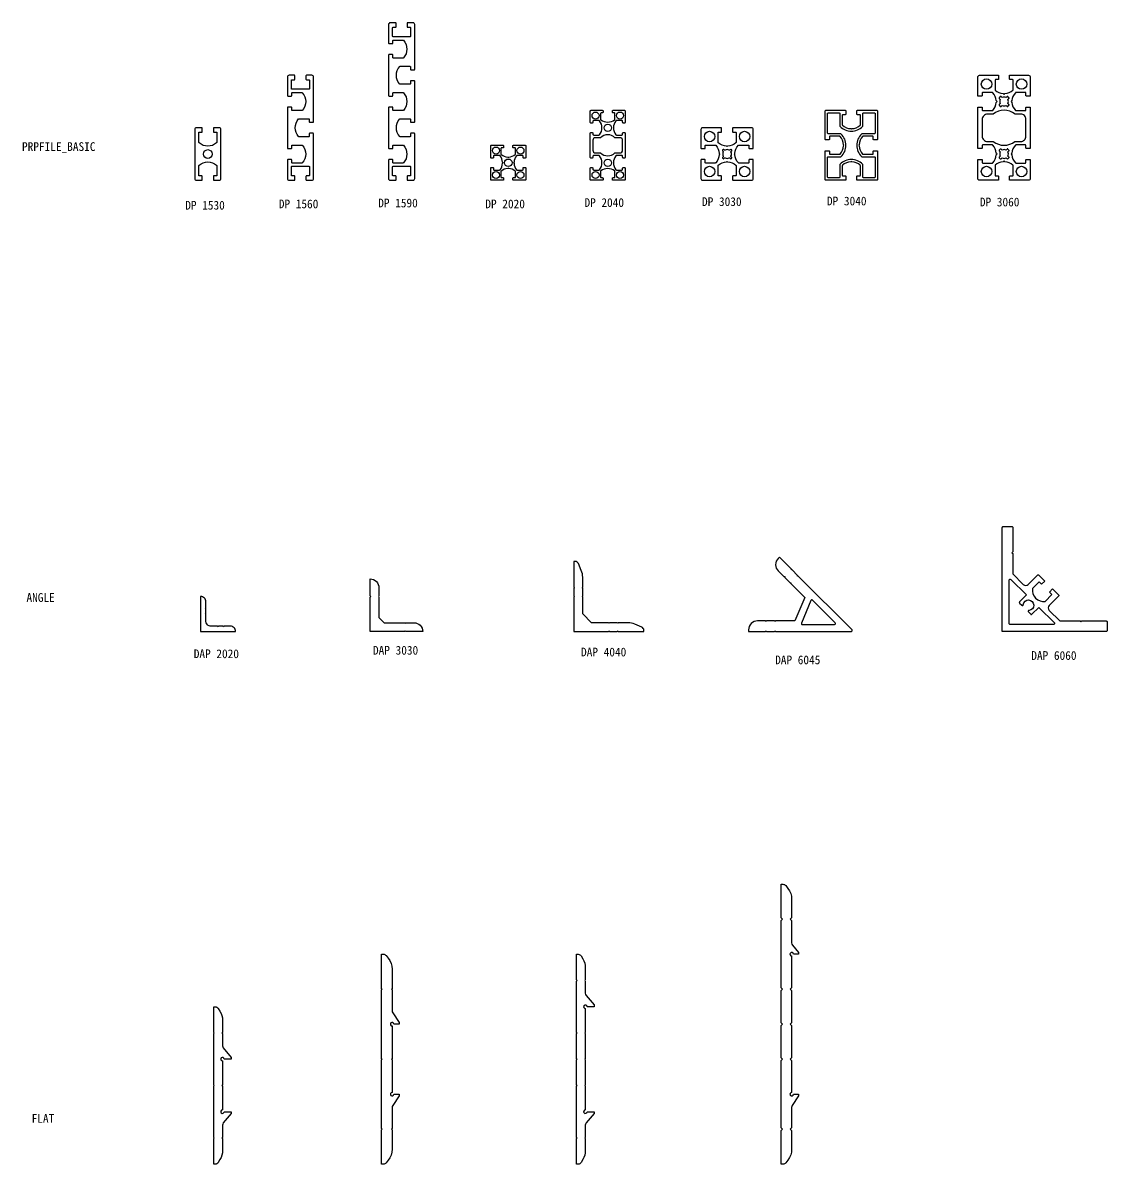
# Model space of a CAD drawing. Extents: x 2157 to 12417, y 247 to 1676.
# Drawn here: x 2161 to 2781, y 954 to 1606 of the extents above; entities that cross this region are included whole.
import ezdxf

# ---------------------------------------------------------------- set-up
doc = ezdxf.new("R2010")
doc.units = 0
doc.header["$LTSCALE"] = 8
doc.layers.get('0').update_dxf_attribs({"linetype": 'CONTINUOUS'})
doc.layers.add('AM_0', color=7, linetype='CONTINUOUS', lineweight=30)
doc.layers.add('외형선', color=3, linetype='CONTINUOUS')
doc.styles.add('궁서체', font='')
doc.styles.get('궁서체').set_extended_font_data('GungsuhChe')

msp = doc.modelspace()

# ---------------------------------------------------------------- linework, layer by layer
at = {"color": 7, "lineweight": -3}
for points in [[(2374.5, 1606.06), (2371.45, 1606.06, 0.414214), (2370.45, 1605.06), (2370.45, 1594.51, 0.414214), (2370.75, 1594.21), (2372.65, 1594.21, 0.414214), (2372.95, 1594.51), (2372.95, 1595.91, -0.414214), (2373.25, 1596.21), (2378.77, 1596.21, -0.210977), (2378.99, 1596.11, -0.387336), (2378.99, 1586.01, -0.210977), (2378.77, 1585.91), (2373.25, 1585.91, -0.414214), (2372.95, 1586.21), (2372.95, 1587.61, 0.414214), (2372.65, 1587.91), (2370.75, 1587.91, 0.414214), (2370.45, 1587.61), (2370.45, 1564.51, 0.414214), (2370.75, 1564.21), (2372.65, 1564.21, 0.414214), (2372.95, 1564.51), (2372.95, 1565.91, -0.414214), (2373.25, 1566.21), (2378.77, 1566.21, -0.210977), (2378.99, 1566.11, -0.387336), (2378.99, 1556.01, -0.210977), (2378.77, 1555.91), (2373.25, 1555.91, -0.414214), (2372.95, 1556.21), (2372.95, 1557.61, 0.414214), (2372.65, 1557.91), (2370.75, 1557.91, 0.414214), (2370.45, 1557.61), (2370.45, 1534.51, 0.414214), (2370.75, 1534.21), (2372.65, 1534.21, 0.414214), (2372.95, 1534.51), (2372.95, 1535.91, -0.414214), (2373.25, 1536.21), (2378.77, 1536.21, -0.210977), (2378.99, 1536.11, -0.387336), (2378.99, 1526.01, -0.210977), (2378.77, 1525.91), (2373.25, 1525.91, -0.414214), (2372.95, 1526.21), (2372.95, 1527.61, 0.414214), (2372.65, 1527.91), (2370.75, 1527.91, 0.414214), (2370.45, 1527.61), (2370.45, 1517.06, 0.414214), (2371.45, 1516.06), (2374.5, 1516.06, 0.414214), (2374.8, 1516.36), (2374.8, 1518.26, 0.414214), (2374.5, 1518.56), (2373.1, 1518.56, -0.414214), (2372.8, 1518.86), (2372.8, 1523.76, -0.414214), (2373.1, 1524.06), (2382.8, 1524.06, -0.414214), (2383.1, 1523.76), (2383.1, 1518.86, -0.414214), (2382.8, 1518.56), (2381.4, 1518.56, 0.414214), (2381.1, 1518.26), (2381.1, 1516.36, 0.414214), (2381.4, 1516.06), (2384.45, 1516.06, 0.414214), (2385.45, 1517.06), (2385.45, 1542.61, 0.414214), (2385.15, 1542.91), (2383.25, 1542.91, 0.414214), (2382.95, 1542.61), (2382.95, 1541.21, -0.414214), (2382.65, 1540.91), (2377.13, 1540.91, -0.210977), (2376.91, 1541.01, -0.387336), (2376.91, 1551.11, -0.210977), (2377.13, 1551.21), (2382.65, 1551.21, -0.414214), (2382.95, 1550.91), (2382.95, 1549.51, 0.414214), (2383.25, 1549.21), (2385.15, 1549.21, 0.414214), (2385.45, 1549.51), (2385.45, 1572.61, 0.414214), (2385.15, 1572.91), (2383.25, 1572.91, 0.414214), (2382.95, 1572.61), (2382.95, 1571.21, -0.414214), (2382.65, 1570.91), (2377.13, 1570.91, -0.210977), (2376.91, 1571.01, -0.387336), (2376.91, 1581.11, -0.210977), (2377.13, 1581.21), (2382.65, 1581.21, -0.414214), (2382.95, 1580.91), (2382.95, 1579.51, 0.414214), (2383.25, 1579.21), (2385.15, 1579.21, 0.414214), (2385.45, 1579.51), (2385.45, 1605.06, 0.414214), (2384.45, 1606.06), (2381.4, 1606.06, 0.414214), (2381.1, 1605.76), (2381.1, 1603.86, 0.414214), (2381.4, 1603.56), (2382.8, 1603.56, -0.414214), (2383.1, 1603.26), (2383.1, 1598.36, -0.414214), (2382.8, 1598.06), (2373.1, 1598.06, -0.414214), (2372.8, 1598.36), (2372.8, 1603.26, -0.414214), (2373.1, 1603.56), (2374.5, 1603.56, 0.414214), (2374.8, 1603.86), (2374.8, 1605.76, 0.414214)], [(2491.87, 1521.41, 0.233), (2491.67, 1521.02), (2491.67, 1518.06, 0.414214), (2492.17, 1517.56), (2492.67, 1517.56, -0.414214), (2493.17, 1517.06), (2493.17, 1516.56, -0.414214), (2492.67, 1516.06), (2486.32, 1516.06, -0.414214), (2485.82, 1516.56), (2485.82, 1522.91, -0.414214), (2486.32, 1523.41), (2486.82, 1523.41, -0.414214), (2487.32, 1522.91), (2487.32, 1522.41, 0.414214), (2487.82, 1521.91), (2490.78, 1521.91, 0.233), (2491.18, 1522.1, 0.339808), (2491.18, 1530.01, 0.233), (2490.78, 1530.21), (2487.82, 1530.21, 0.414214), (2487.32, 1529.71), (2487.32, 1529.21, -0.414214), (2486.82, 1528.71), (2486.32, 1528.71, -0.414214), (2485.82, 1529.21), (2485.82, 1536.06), (2485.82, 1542.91, -0.414214), (2486.32, 1543.41), (2486.82, 1543.41, -0.414214), (2487.32, 1542.91), (2487.32, 1542.41, 0.414214), (2487.82, 1541.91), (2490.78, 1541.91, 0.233), (2491.18, 1542.1, 0.339808), (2491.18, 1550.01, 0.233), (2490.78, 1550.21), (2487.82, 1550.21, 0.414214), (2487.32, 1549.71), (2487.32, 1549.21, -0.414214), (2486.82, 1548.71), (2486.32, 1548.71, -0.414214), (2485.82, 1549.21), (2485.82, 1555.56, -0.414214), (2486.32, 1556.06), (2492.67, 1556.06, -0.414214), (2493.17, 1555.56), (2493.17, 1555.06, -0.414214), (2492.67, 1554.56), (2492.17, 1554.56, 0.414214), (2491.67, 1554.06), (2491.67, 1551.1, 0.233), (2491.87, 1550.7, 0.339808), (2499.77, 1550.7, 0.233), (2499.97, 1551.1), (2499.97, 1554.06, 0.414214), (2499.47, 1554.56), (2498.97, 1554.56, -0.414214), (2498.47, 1555.06), (2498.47, 1555.56, -0.414214), (2498.97, 1556.06), (2505.32, 1556.06, -0.414214), (2505.82, 1555.56), (2505.82, 1549.21, -0.414214), (2505.32, 1548.71), (2504.82, 1548.71, -0.414214), (2504.32, 1549.21), (2504.32, 1549.71, 0.414214), (2503.82, 1550.21), (2500.86, 1550.21, 0.233), (2500.46, 1550.01, 0.339808), (2500.46, 1542.1, 0.233), (2500.86, 1541.91), (2503.82, 1541.91, 0.414214), (2504.32, 1542.41), (2504.32, 1542.91, -0.414214), (2504.82, 1543.41), (2505.32, 1543.41, -0.414214), (2505.82, 1542.91), (2505.82, 1536.06), (2505.82, 1529.21, -0.414214), (2505.32, 1528.71), (2504.82, 1528.71, -0.414214), (2504.32, 1529.21), (2504.32, 1529.71, 0.414214), (2503.82, 1530.21), (2500.86, 1530.21, 0.233), (2500.46, 1530.01, 0.339808), (2500.46, 1522.1, 0.233), (2500.86, 1521.91), (2503.82, 1521.91, 0.414214), (2504.32, 1522.41), (2504.32, 1522.91, -0.414214), (2504.82, 1523.41), (2505.32, 1523.41, -0.414214), (2505.82, 1522.91), (2505.82, 1516.56, -0.414214), (2505.32, 1516.06), (2498.97, 1516.06, -0.414214), (2498.47, 1516.56), (2498.47, 1517.06, -0.414214), (2498.97, 1517.56), (2499.47, 1517.56, 0.414214), (2499.97, 1518.06), (2499.97, 1521.02, 0.233), (2499.77, 1521.41, 0.339808)], [(2499.95, 1531.71), (2502.82, 1531.71, 0.414214), (2504.32, 1533.21), (2504.32, 1536.06), (2504.32, 1538.91, 0.414214), (2502.82, 1540.41), (2499.95, 1540.41, 0.399275), (2491.69, 1540.41), (2488.82, 1540.41, 0.414214), (2487.32, 1538.91), (2487.32, 1536.06), (2487.32, 1533.21, 0.414214), (2488.82, 1531.71), (2491.69, 1531.71, 0.399275)], [(2443.07, 1531), (2443.07, 1534.26, 0.414214), (2442.77, 1534.56), (2441.87, 1534.56, -0.414214), (2441.57, 1534.86), (2441.57, 1535.76, -0.414214), (2441.87, 1536.06), (2448.62, 1536.06, -0.414214), (2448.92, 1535.76), (2448.92, 1529.01, -0.414214), (2448.62, 1528.71), (2447.72, 1528.71, -0.414214), (2447.42, 1529.01), (2447.42, 1529.91, 0.414214), (2447.12, 1530.21), (2443.87, 1530.21, 0.228782), (2443.63, 1530.09, 0.157225), (2442.23, 1526.36), (2441.92, 1526.06), (2442.23, 1525.75, 0.157225), (2443.63, 1522.02, 0.228782), (2443.87, 1521.91), (2447.12, 1521.91, 0.414214), (2447.42, 1522.21), (2447.42, 1523.11, -0.414214), (2447.72, 1523.41), (2448.62, 1523.41, -0.414214), (2448.92, 1523.11), (2448.92, 1516.36, -0.414214), (2448.62, 1516.06), (2441.87, 1516.06, -0.414214), (2441.57, 1516.36), (2441.57, 1517.26, -0.414214), (2441.87, 1517.56), (2442.77, 1517.56, 0.414214), (2443.07, 1517.86), (2443.07, 1521.11, 0.228782), (2442.96, 1521.35, 0.157225), (2439.23, 1522.75), (2438.92, 1523.06), (2438.62, 1522.75, 0.157225), (2434.89, 1521.35, 0.228782), (2434.77, 1521.11), (2434.77, 1517.86, 0.414214), (2435.07, 1517.56), (2435.97, 1517.56, -0.414214), (2436.27, 1517.26), (2436.27, 1516.36, -0.414214), (2435.97, 1516.06), (2429.22, 1516.06, -0.414214), (2428.92, 1516.36), (2428.92, 1523.11, -0.414214), (2429.22, 1523.41), (2430.12, 1523.41, -0.414214), (2430.42, 1523.11), (2430.42, 1522.21, 0.414214), (2430.72, 1521.91), (2433.98, 1521.91, 0.228782), (2434.22, 1522.02, 0.157225), (2435.62, 1525.75), (2435.92, 1526.06), (2435.62, 1526.36, 0.157225), (2434.22, 1530.09, 0.228782), (2433.98, 1530.21), (2430.72, 1530.21, 0.414214), (2430.42, 1529.91), (2430.42, 1529.01, -0.414214), (2430.12, 1528.71), (2429.22, 1528.71, -0.414214), (2428.92, 1529.01), (2428.92, 1535.76, -0.414214), (2429.22, 1536.06), (2435.97, 1536.06, -0.414214), (2436.27, 1535.76), (2436.27, 1534.86, -0.414214), (2435.97, 1534.56), (2435.07, 1534.56, 0.414214), (2434.77, 1534.26), (2434.77, 1531, 0.228782), (2434.89, 1530.77, 0.157225), (2438.62, 1529.36), (2438.92, 1529.06), (2439.23, 1529.36, 0.157225), (2442.96, 1530.77, 0.228782)], [(2738.67, 1282.65, 0.485437), (2745.95, 1275.37), (2749.84, 1279.26), (2748.43, 1280.67), (2750.19, 1282.44), (2753.62, 1279.01, -0.414214), (2753.62, 1278.31), (2748.32, 1273, 0.414214), (2748.32, 1270.17), (2754.34, 1264.15), (2765.95, 1264.15), (2766.45, 1263.65), (2766.95, 1264.15), (2780.95, 1264.15, -0.414214), (2781.45, 1263.65), (2781.45, 1258.65, -0.414214), (2780.95, 1258.15), (2721.45, 1258.15), (2721.45, 1317.65, -0.414214), (2721.95, 1318.15), (2726.95, 1318.15, -0.414214), (2727.45, 1317.65), (2727.45, 1303.65), (2726.95, 1303.15), (2727.45, 1302.65), (2727.45, 1291.04), (2733.47, 1285.02, 0.414214), (2736.3, 1285.02), (2741.6, 1290.33, -0.414214), (2742.31, 1290.33), (2745.74, 1286.9), (2743.97, 1285.13), (2742.56, 1286.54)], [(2635.55, 1259.01), (2604.79, 1289.76), (2604.37, 1289.76), (2604.37, 1290.18), (2601.26, 1293.3), (2600.83, 1293.3), (2600.83, 1293.72), (2593.97, 1300.58), (2593.27, 1299.87, 0.414214), (2593.27, 1292.8), (2596.59, 1289.48), (2597.01, 1289.48), (2597.01, 1289.05), (2600.12, 1285.94), (2600.55, 1285.94), (2600.55, 1285.52), (2608.46, 1277.61), (2602.89, 1264.15), (2591.7, 1264.15), (2591.4, 1263.85), (2591.1, 1264.15), (2586.7, 1264.15), (2586.4, 1263.85), (2586.1, 1264.15), (2581.4, 1264.15, 0.414214), (2576.4, 1259.15), (2576.4, 1258.15), (2586.1, 1258.15), (2586.4, 1258.45), (2586.7, 1258.15), (2591.1, 1258.15), (2591.4, 1258.45), (2591.7, 1258.15), (2635.19, 1258.15, 0.668179)], [(2476.8, 1278.15), (2476.5, 1277.85), (2476.5, 1258.15), (2496.2, 1258.15), (2496.5, 1258.45), (2496.8, 1258.15), (2501.2, 1258.15), (2501.5, 1258.45), (2501.8, 1258.15), (2516.5, 1258.15), (2516.5, 1258.83, 0.300021), (2515.29, 1260.67), (2511.39, 1262.34, 0.10157), (2507.45, 1263.15), (2501.8, 1263.15), (2501.5, 1262.85), (2501.2, 1263.15), (2496.8, 1263.15), (2496.5, 1262.85), (2496.2, 1263.15), (2486.5, 1263.15), (2481.5, 1268.15), (2481.5, 1277.85), (2481.2, 1278.15), (2481.5, 1278.45), (2481.5, 1282.85), (2481.2, 1283.15), (2481.5, 1283.45), (2481.5, 1289.1, 0.10157), (2480.69, 1293.04), (2479.02, 1296.94, 0.300021), (2477.18, 1298.15), (2476.5, 1298.15), (2476.5, 1283.45), (2476.8, 1283.15), (2476.5, 1282.85), (2476.5, 1278.45)], [(2360, 1277.85), (2360.3, 1278.15), (2360, 1278.45), (2360, 1288.15, -0.414214), (2365, 1283.15), (2365, 1278.45), (2364.7, 1278.15), (2365, 1277.85), (2365, 1266.15), (2368, 1263.15), (2379.7, 1263.15), (2380, 1262.85), (2380.3, 1263.15), (2385, 1263.15, -0.414214), (2390, 1258.15), (2380.3, 1258.15), (2380, 1258.45), (2379.7, 1258.15), (2360, 1258.15)], [(2737.71, 1268.05, 0.414214), (2738.42, 1268.05), (2742.31, 1271.94), (2751.24, 1263.01, -0.668179), (2750.89, 1262.15), (2725.95, 1262.15, -0.414214), (2725.45, 1262.65), (2725.45, 1287.59, -0.668179), (2726.3, 1287.95), (2735.24, 1279.01), (2731.35, 1275.12, 0.414214), (2731.35, 1274.42), (2732.61, 1273.15, 0.632316), (2733.46, 1273.45, -2.107099), (2736.75, 1270.17, 0.632316), (2736.45, 1269.32)], [(2266, 1275.15, 0.414214), (2263, 1278.15), (2263, 1258.15), (2283, 1258.15, 0.414214), (2280, 1261.15), (2276.3, 1261.15), (2276, 1260.85), (2275.7, 1261.15), (2273.3, 1261.15), (2273, 1260.85), (2272.7, 1261.15), (2269, 1261.15, -0.414214), (2266, 1264.15), (2266, 1267.85), (2265.7, 1268.15), (2266, 1268.45), (2266, 1270.85), (2265.7, 1271.15), (2266, 1271.45)], [(2625.53, 1262.15, 0.668179), (2625.89, 1263.01), (2612.88, 1276.02, 0.534511), (2612.06, 1275.85), (2606.67, 1262.84, 0.534511), (2607.14, 1262.15)], [(2367.37, 953.65), (2366.5, 953.65), (2366.5, 973.35), (2366.8, 973.65), (2366.5, 973.95), (2366.5, 1013.35), (2366.8, 1013.65), (2366.5, 1013.95), (2366.5, 1053.35), (2366.8, 1053.65), (2366.5, 1053.95), (2366.5, 1073.65), (2367.54, 1073.65, -0.227838), (2369.1, 1072.9), (2370.31, 1071.39, -0.170304), (2372.5, 1065.14), (2372.5, 1053.95), (2372.2, 1053.65), (2372.5, 1053.35), (2372.5, 1041.26, 0.148069), (2372.84, 1040.15), (2376.5, 1034.65), (2376.5, 1033.65), (2373.5, 1033.65, 2.414214), (2372.5, 1032.65), (2372.5, 1013.95), (2372.2, 1013.65), (2372.5, 1013.35), (2372.5, 994.65, 2.414214), (2373.5, 993.65), (2376.5, 993.65), (2376.5, 992.65), (2372.84, 987.16, 0.148069), (2372.5, 986.05), (2372.5, 973.95), (2372.2, 973.65), (2372.5, 973.35), (2372.5, 963.09), (2372.5, 962.16, -0.170304), (2370.31, 955.91), (2369.1, 954.4, -0.227838), (2367.54, 953.65)], [(2275.5, 984.65, 2.414214), (2276.5, 983.65), (2280.5, 983.65), (2280.5, 982.65), (2275.96, 977.21, 0.175452), (2275.5, 975.93), (2275.5, 968.95), (2275.2, 968.65), (2275.5, 968.35), (2275.5, 961.42, -0.135933), (2274.07, 956.28), (2273.08, 954.62, -0.263447), (2271.37, 953.65), (2270.5, 953.65), (2270.5, 968.35), (2270.8, 968.65), (2270.5, 968.95), (2270.5, 998.35), (2270.8, 998.65), (2270.5, 998.95), (2270.5, 1028.35), (2270.8, 1028.65), (2270.5, 1028.95), (2270.5, 1043.65), (2271.37, 1043.65, -0.263447), (2273.08, 1042.68), (2274.07, 1041.03, -0.135933), (2275.5, 1035.88), (2275.5, 1028.95), (2275.2, 1028.65), (2275.5, 1028.35), (2275.5, 1021.38, 0.175452), (2275.96, 1020.1), (2280.5, 1014.65), (2280.5, 1013.65), (2276.5, 1013.65, 2.414214), (2275.5, 1012.65), (2275.5, 998.95), (2275.2, 998.65), (2275.5, 998.35)]]:
    msp.add_lwpolyline(points, format="xyb", close=True, dxfattribs=at)
at = {"color": 7}
for points in [[(2312.59, 1534.51, 0.414214), (2312.89, 1534.21), (2314.79, 1534.21, 0.414214), (2315.09, 1534.51), (2315.09, 1535.91, -0.414214), (2315.39, 1536.21), (2320.91, 1536.21, -0.210977), (2321.13, 1536.11, -0.387336), (2321.13, 1526.01, -0.210977), (2320.91, 1525.91), (2315.39, 1525.91, -0.414214), (2315.09, 1526.21), (2315.09, 1527.61, 0.414214), (2314.79, 1527.91), (2312.89, 1527.91, 0.414214), (2312.59, 1527.61), (2312.59, 1517.06, 0.414214), (2313.59, 1516.06), (2316.64, 1516.06, 0.414214), (2316.94, 1516.36), (2316.94, 1518.26, 0.414214), (2316.64, 1518.56), (2315.24, 1518.56, -0.414214), (2314.94, 1518.86), (2314.94, 1523.76, -0.414214), (2315.24, 1524.06), (2324.94, 1524.06, -0.414214), (2325.24, 1523.76), (2325.24, 1518.86, -0.414214), (2324.94, 1518.56), (2323.54, 1518.56, 0.414214), (2323.24, 1518.26), (2323.24, 1516.36, 0.414214), (2323.54, 1516.06), (2326.59, 1516.06, 0.414214), (2327.59, 1517.06), (2327.59, 1542.61, 0.414214), (2327.29, 1542.91), (2325.39, 1542.91, 0.414214), (2325.09, 1542.61), (2325.09, 1541.21, -0.414214), (2324.79, 1540.91), (2319.27, 1540.91, -0.210977), (2319.04, 1541.01, -0.387336), (2319.04, 1551.11, -0.210977), (2319.27, 1551.21), (2324.79, 1551.21, -0.414214), (2325.09, 1550.91), (2325.09, 1549.51, 0.414214), (2325.39, 1549.21), (2327.29, 1549.21, 0.414214), (2327.59, 1549.51), (2327.59, 1575.06, 0.414214), (2326.59, 1576.06), (2323.54, 1576.06, 0.414214), (2323.24, 1575.76), (2323.24, 1573.86, 0.414214), (2323.54, 1573.56), (2324.94, 1573.56, -0.414214), (2325.24, 1573.26), (2325.24, 1568.36, -0.414214), (2324.94, 1568.06), (2315.24, 1568.06, -0.414214), (2314.94, 1568.36), (2314.94, 1573.26, -0.414214), (2315.24, 1573.56), (2316.64, 1573.56, 0.414214), (2316.94, 1573.86), (2316.94, 1575.76, 0.414214), (2316.64, 1576.06), (2313.59, 1576.06, 0.414214), (2312.59, 1575.06), (2312.59, 1564.51, 0.414214), (2312.89, 1564.21), (2314.79, 1564.21, 0.414214), (2315.09, 1564.51), (2315.09, 1565.91, -0.414214), (2315.39, 1566.21), (2320.91, 1566.21, -0.210977), (2321.13, 1566.11, -0.387336), (2321.13, 1556.01, -0.210977), (2320.91, 1555.91), (2315.39, 1555.91, -0.414214), (2315.09, 1556.21), (2315.09, 1557.61, 0.414214), (2314.79, 1557.91), (2312.89, 1557.91, 0.414214), (2312.59, 1557.61)], [(2600.19, 1013.65), (2600.99, 1012.85), (2600.99, 994.65, 2.414214), (2601.99, 993.65), (2604.99, 993.65), (2604.99, 992.65), (2601.32, 987.16, 0.148069), (2600.99, 986.05), (2600.99, 974.45), (2600.19, 973.65), (2600.99, 972.85), (2600.99, 962.32), (2600.99, 962.19, -0.168448), (2598.84, 956), (2597.59, 954.41, -0.229736), (2596.01, 953.65), (2594.99, 953.65), (2594.99, 972.85), (2595.79, 973.65), (2594.99, 974.45), (2594.99, 1012.85), (2595.79, 1013.65), (2594.99, 1014.45), (2594.99, 1032.85), (2595.79, 1033.65), (2594.99, 1034.45), (2594.99, 1052.85), (2595.79, 1053.65), (2594.99, 1054.45), (2594.99, 1092.85), (2595.79, 1093.65), (2594.99, 1094.45), (2594.99, 1113.65), (2596.01, 1113.65, -0.229736), (2597.59, 1112.89), (2598.84, 1111.3, -0.168448), (2600.99, 1105.11), (2600.99, 1104.22), (2600.99, 1094.45), (2600.19, 1093.65), (2600.99, 1092.85), (2600.99, 1080.18, 0.175452), (2601.45, 1078.9), (2604.99, 1074.65), (2604.99, 1073.65), (2601.99, 1073.65, 2.414214), (2600.99, 1072.65), (2600.99, 1054.45), (2600.19, 1053.65), (2600.99, 1052.85), (2600.99, 1034.45), (2600.19, 1033.65), (2600.99, 1032.85), (2600.99, 1014.45)]]:
    msp.add_lwpolyline(points, format="xyb", close=True, dxfattribs=at)
at = {"color": 7, "lineweight": -3}
msp.add_lwpolyline([(2481.79, 956.64), (2480.58, 954.62, -0.263447), (2478.87, 953.65), (2478, 953.65), (2478, 968.35), (2478.3, 968.65), (2478, 968.95), (2478, 998.35), (2478.3, 998.65), (2478, 998.95), (2478, 1013.35), (2478.3, 1013.65), (2478, 1013.95), (2478, 1028.35), (2478.3, 1028.65), (2478, 1028.95), (2478, 1058.35), (2478.3, 1058.65), (2478, 1058.95), (2478, 1073.65), (2478.87, 1073.65, -0.263447), (2480.58, 1072.68), (2481.57, 1071.03, -0.135933), (2483, 1065.88), (2483, 1058.95), (2482.7, 1058.65), (2483, 1058.35), (2483, 1051.38, 0.175452), (2483.46, 1050.1), (2488, 1044.65), (2488, 1043.65), (2484, 1043.65, 2.414214), (2483, 1042.65), (2483, 1028.95), (2482.7, 1028.65), (2483, 1028.35), (2483, 1013.95), (2482.7, 1013.65), (2483, 1013.35), (2483, 998.95), (2482.7, 998.65), (2483, 998.35), (2483, 984.65, 2.414214), (2484, 983.65), (2488, 983.65), (2488, 982.65), (2483.46, 977.21, 0.175452), (2483, 975.93), (2483, 968.95), (2482.7, 968.65), (2483, 968.35), (2483, 961.42, -0.135933), (2481.57, 956.28)], format="xyb", dxfattribs=at)
for centre, radius in [((2488.82, 1553.06), 2), ((2502.82, 1553.06), 2), ((2495.82, 1546.06), 2.1), ((2431.92, 1533.06), 2), ((2445.92, 1533.06), 2), ((2438.92, 1526.06), 2.15), ((2495.82, 1526.06), 2.1), ((2431.92, 1519.06), 2), ((2445.92, 1519.06), 2), ((2488.82, 1519.06), 2), ((2502.82, 1519.06), 2)]:
    msp.add_circle(centre, radius, dxfattribs=at)
at = {"layer": 'AM_0', "color": 7}
for points in [[(2710.27, 1555.93), (2715.8, 1555.93, 0.210977), (2716.02, 1556.03, 0.169078), (2717.96, 1560.56), (2718.47, 1561.08), (2717.96, 1561.6, 0.169078), (2716.02, 1566.13, 0.210977), (2715.8, 1566.23), (2710.27, 1566.23, 0.414214), (2709.97, 1565.93), (2709.97, 1564.53, -0.414214), (2709.67, 1564.23), (2707.47, 1564.23), (2707.47, 1575.06, -0.414214), (2708.47, 1576.06), (2719.32, 1576.06), (2719.32, 1573.88, -0.414214), (2719.02, 1573.58), (2717.62, 1573.58, 0.414214), (2717.32, 1573.28), (2717.32, 1567.76, 0.210977), (2717.42, 1567.54, 0.169078), (2721.96, 1565.6), (2722.47, 1565.08), (2722.99, 1565.6, 0.169078), (2727.53, 1567.54, 0.210977), (2727.62, 1567.76), (2727.62, 1573.28, 0.414214), (2727.32, 1573.58), (2725.92, 1573.58, -0.414214), (2725.62, 1573.88), (2725.62, 1576.06), (2736.47, 1576.06, -0.414214), (2737.47, 1575.06), (2737.47, 1564.23), (2735.27, 1564.23, -0.414214), (2734.97, 1564.53), (2734.97, 1565.93, 0.414214), (2734.67, 1566.23), (2729.15, 1566.23, 0.210977), (2728.93, 1566.13, 0.169078), (2726.99, 1561.6), (2726.47, 1561.08), (2726.99, 1560.56, 0.169078), (2728.93, 1556.03, 0.210977), (2729.15, 1555.93), (2734.67, 1555.93, 0.414214), (2734.97, 1556.23), (2734.97, 1557.63, -0.414214), (2735.27, 1557.93), (2737.47, 1557.93), (2737.47, 1534.23), (2735.27, 1534.23, -0.414214), (2734.97, 1534.53), (2734.97, 1535.93, 0.414214), (2734.67, 1536.23), (2729.15, 1536.23, 0.210977), (2728.93, 1536.13, 0.169078), (2726.99, 1531.6), (2726.47, 1531.08), (2726.99, 1530.56, 0.169078), (2728.93, 1526.03, 0.210977), (2729.15, 1525.93), (2734.67, 1525.93, 0.414214), (2734.97, 1526.23), (2734.97, 1527.63, -0.414214), (2735.27, 1527.93), (2737.47, 1527.93), (2737.47, 1517.06, -0.414214), (2736.47, 1516.06), (2725.62, 1516.06), (2725.62, 1518.28, -0.414214), (2725.92, 1518.58), (2727.32, 1518.58, 0.414214), (2727.62, 1518.88), (2727.62, 1524.4, 0.210977), (2727.53, 1524.63, 0.169078), (2722.99, 1526.56), (2722.47, 1527.08), (2721.96, 1526.56, 0.169078), (2717.42, 1524.63, 0.210977), (2717.32, 1524.4), (2717.32, 1518.88, 0.414214), (2717.62, 1518.58), (2719.02, 1518.58, -0.414214), (2719.32, 1518.28), (2719.32, 1516.06), (2708.47, 1516.06, -0.414214), (2707.47, 1517.06), (2707.47, 1527.93), (2709.67, 1527.93, -0.414214), (2709.97, 1527.63), (2709.97, 1526.23, 0.414214), (2710.27, 1525.93), (2715.8, 1525.93, 0.210977), (2716.02, 1526.03, 0.169078), (2717.96, 1530.56), (2718.47, 1531.08), (2717.96, 1531.6, 0.169078), (2716.02, 1536.13, 0.210977), (2715.8, 1536.23), (2710.27, 1536.23, 0.414214), (2709.97, 1535.93), (2709.97, 1534.53, -0.414214), (2709.67, 1534.23), (2707.47, 1534.23), (2707.47, 1557.93), (2709.67, 1557.93, -0.414214), (2709.97, 1557.63), (2709.97, 1556.23, 0.414214)], [(2720.26, 1562.24, 0.24605), (2720.26, 1559.92), (2719.69, 1559.35, 0.414214), (2719.69, 1558.92), (2720.32, 1558.29, 0.414214), (2720.74, 1558.29), (2721.32, 1558.87, 0.24605), (2723.64, 1558.87), (2724.21, 1558.29, 0.414214), (2724.64, 1558.29), (2725.27, 1558.92, 0.414214), (2725.27, 1559.35), (2724.69, 1559.92, 0.24605), (2724.69, 1562.24), (2725.27, 1562.82, 0.414214), (2725.27, 1563.24), (2724.64, 1563.87, 0.414214), (2724.21, 1563.87), (2723.64, 1563.3, 0.24605), (2721.32, 1563.3), (2720.74, 1563.87, 0.414214), (2720.32, 1563.87), (2719.69, 1563.24, 0.414214), (2719.69, 1562.82)], [(2709.98, 1541.35, 0.425664), (2712.97, 1538.24), (2716.28, 1538.24, 0.347192), (2728.67, 1538.23), (2731.98, 1538.23, 0.414214), (2734.98, 1541.23), (2734.98, 1550.88, 0.414214), (2731.98, 1553.88), (2728.73, 1553.88, 0.351584), (2716.22, 1553.88), (2712.97, 1553.88, 0.425664), (2709.98, 1550.76)], [(2578.78, 1527.91), (2576.88, 1527.91, 0.414214), (2576.58, 1527.61), (2576.58, 1526.21, -0.414214), (2576.28, 1525.91), (2570.76, 1525.91, -0.210977), (2570.54, 1526.01, -0.178142), (2568.59, 1530.8), (2568.33, 1531.06), (2568.59, 1531.31, -0.178142), (2570.54, 1536.11, -0.210977), (2570.76, 1536.21), (2576.28, 1536.21, -0.414214), (2576.58, 1535.91), (2576.58, 1534.51, 0.414214), (2576.88, 1534.21), (2578.78, 1534.21, 0.414214), (2579.08, 1534.51), (2579.08, 1545.06, 0.414214), (2578.08, 1546.06), (2567.53, 1546.06, 0.414214), (2567.23, 1545.76), (2567.23, 1543.86, 0.414214), (2567.53, 1543.56), (2568.93, 1543.56, -0.414214), (2569.23, 1543.26), (2569.23, 1537.74, -0.210977), (2569.14, 1537.51, -0.178142), (2564.34, 1535.56), (2564.08, 1535.31), (2563.83, 1535.56, -0.178142), (2559.03, 1537.51, -0.210977), (2558.93, 1537.74), (2558.93, 1543.26, -0.414214), (2559.23, 1543.56), (2560.63, 1543.56, 0.414214), (2560.93, 1543.86), (2560.93, 1545.76, 0.414214), (2560.63, 1546.06), (2550.08, 1546.06, 0.414214), (2549.08, 1545.06), (2549.08, 1534.51, 0.414214), (2549.38, 1534.21), (2551.28, 1534.21, 0.414214), (2551.58, 1534.51), (2551.58, 1535.91, -0.414214), (2551.88, 1536.21), (2557.4, 1536.21, -0.210977), (2557.63, 1536.11, -0.178142), (2559.58, 1531.31), (2559.83, 1531.06), (2559.58, 1530.8, -0.178142), (2557.63, 1526.01, -0.210977), (2557.4, 1525.91), (2551.88, 1525.91, -0.414214), (2551.58, 1526.21), (2551.58, 1527.61, 0.414214), (2551.28, 1527.91), (2549.38, 1527.91, 0.414214), (2549.08, 1527.61), (2549.08, 1517.06, 0.414214), (2550.08, 1516.06), (2560.63, 1516.06, 0.414214), (2560.93, 1516.36), (2560.93, 1518.26, 0.414214), (2560.63, 1518.56), (2559.23, 1518.56, -0.414214), (2558.93, 1518.86), (2558.93, 1524.38, -0.210977), (2559.03, 1524.6, -0.178142), (2563.83, 1526.55), (2564.08, 1526.81), (2564.34, 1526.55, -0.178142), (2569.14, 1524.6, -0.210977), (2569.23, 1524.38), (2569.23, 1518.86, -0.414214), (2568.93, 1518.56), (2567.53, 1518.56, 0.414214), (2567.23, 1518.26), (2567.23, 1516.36, 0.414214), (2567.53, 1516.06), (2578.08, 1516.06, 0.414214), (2579.08, 1517.06), (2579.08, 1527.61, 0.414214)], [(2562.89, 1528.86, 0.253025), (2565.27, 1528.86, -0.331679), (2565.63, 1528.81), (2565.99, 1528.44, 0.414214), (2566.42, 1528.44), (2566.7, 1528.72, 0.414214), (2566.7, 1529.15), (2566.33, 1529.51, -0.331679), (2566.28, 1529.87, 0.253025), (2566.28, 1532.25, -0.331679), (2566.33, 1532.6), (2566.7, 1532.97, 0.414214), (2566.7, 1533.39), (2566.42, 1533.67, 0.414214), (2565.99, 1533.67), (2565.63, 1533.31, -0.331679), (2565.27, 1533.26, 0.253025), (2562.89, 1533.26, -0.331679), (2562.54, 1533.31), (2562.17, 1533.67, 0.414214), (2561.75, 1533.67), (2561.47, 1533.39, 0.414214), (2561.47, 1532.97), (2561.83, 1532.6, -0.331679), (2561.88, 1532.25, 0.253025), (2561.88, 1529.87, -0.331679), (2561.83, 1529.51), (2561.47, 1529.15, 0.414214), (2561.47, 1528.72), (2561.75, 1528.44, 0.414214), (2562.17, 1528.44), (2562.54, 1528.81, -0.331679)], [(2721.32, 1533.3), (2720.74, 1533.87, 0.414214), (2720.32, 1533.87), (2719.69, 1533.24, 0.414214), (2719.69, 1532.82), (2720.26, 1532.24, 0.24605), (2720.26, 1529.92), (2719.69, 1529.35, 0.414214), (2719.69, 1528.92), (2720.32, 1528.29, 0.414214), (2720.74, 1528.29), (2721.32, 1528.87, 0.24605), (2723.64, 1528.87), (2724.21, 1528.29, 0.414214), (2724.64, 1528.29), (2725.27, 1528.92, 0.414214), (2725.27, 1529.35), (2724.69, 1529.92, 0.24605), (2724.69, 1532.24), (2725.27, 1532.82, 0.414214), (2725.27, 1533.24), (2724.64, 1533.87, 0.414214), (2724.21, 1533.87), (2723.64, 1533.3, 0.24605)]]:
    msp.add_lwpolyline(points, format="xyb", close=True, dxfattribs=at)
for centre in [(2712.47, 1571.06), (2732.47, 1571.06), (2554.08, 1541.06), (2574.08, 1541.06), (2554.08, 1521.06), (2574.08, 1521.06), (2712.47, 1521.06), (2732.47, 1521.06)]:
    msp.add_circle(centre, 3, dxfattribs=at)
at = {"layer": '외형선', "color": 7, "lineweight": -3}
for points in [[(2622.63, 1539.51, -0.414214), (2622.33, 1539.21), (2620.43, 1539.21, -0.414214), (2620.13, 1539.51), (2620.13, 1555.56, -0.414214), (2620.63, 1556.06), (2631.68, 1556.06, -0.414214), (2631.98, 1555.76), (2631.98, 1553.86, -0.414214), (2631.68, 1553.56), (2630.28, 1553.56, 0.414214), (2629.98, 1553.26), (2629.98, 1547.74, 0.210977), (2630.07, 1547.51, 0.176355), (2634.82, 1545.56), (2635.13, 1545.26), (2635.43, 1545.56, 0.176355), (2640.18, 1547.51, 0.210977), (2640.28, 1547.74), (2640.28, 1553.26, 0.414214), (2639.98, 1553.56), (2638.58, 1553.56, -0.414214), (2638.28, 1553.86), (2638.28, 1555.76, -0.414214), (2638.58, 1556.06), (2649.63, 1556.06, -0.414214), (2650.13, 1555.56), (2650.13, 1539.51, -0.414214), (2649.83, 1539.21), (2647.93, 1539.21, -0.414214), (2647.63, 1539.51), (2647.63, 1540.91, 0.414214), (2647.33, 1541.21), (2641.8, 1541.21, 0.210977), (2641.58, 1541.11, 0.176355), (2639.63, 1536.36), (2639.33, 1536.06), (2639.63, 1535.75, 0.176355), (2641.58, 1531.01, 0.210977), (2641.8, 1530.91), (2647.33, 1530.91, 0.414214), (2647.63, 1531.21), (2647.63, 1532.61, -0.414214), (2647.93, 1532.91), (2649.83, 1532.91, -0.414214), (2650.13, 1532.61), (2650.13, 1516.56, -0.414214), (2649.63, 1516.06), (2638.58, 1516.06, -0.414214), (2638.28, 1516.36), (2638.28, 1518.26, -0.414214), (2638.58, 1518.56), (2639.98, 1518.56, 0.414214), (2640.28, 1518.86), (2640.28, 1524.38, 0.210977), (2640.18, 1524.6, 0.176355), (2635.43, 1526.55), (2635.13, 1526.86), (2634.82, 1526.55, 0.176355), (2630.07, 1524.6, 0.210977), (2629.98, 1524.38), (2629.98, 1518.86, 0.414214), (2630.28, 1518.56), (2631.68, 1518.56, -0.414214), (2631.98, 1518.26), (2631.98, 1516.36, -0.414214), (2631.68, 1516.06), (2620.63, 1516.06, -0.414214), (2620.13, 1516.56), (2620.13, 1532.61, -0.414214), (2620.43, 1532.91), (2622.33, 1532.91, -0.414214), (2622.63, 1532.61), (2622.63, 1531.21, 0.414214), (2622.93, 1530.91), (2628.45, 1530.91, 0.210977), (2628.67, 1531.01, 0.176355), (2630.62, 1535.75), (2630.93, 1536.06), (2630.62, 1536.36, 0.176355), (2628.67, 1541.11, 0.210977), (2628.45, 1541.21), (2622.93, 1541.21, 0.414214), (2622.63, 1540.91)], [(2635.13, 1527.96, 0.203789), (2628.72, 1525.23, 0.194045), (2628.58, 1524.88), (2628.58, 1517.96, -0.414214), (2628.08, 1517.46), (2622.03, 1517.46, -0.414214), (2621.53, 1517.96), (2621.53, 1529.01, -0.414214), (2622.03, 1529.51), (2628.95, 1529.51, 0.194045), (2629.3, 1529.65, 0.203789), (2632.03, 1536.06, 0.203789), (2629.3, 1542.47, 0.194045), (2628.95, 1542.61), (2622.03, 1542.61, -0.414214), (2621.53, 1543.11), (2621.53, 1554.16, -0.414214), (2622.03, 1554.66), (2628.08, 1554.66, -0.414214), (2628.58, 1554.16), (2628.58, 1547.23, 0.194045), (2628.72, 1546.88, 0.203789), (2635.13, 1544.16, 0.203789), (2641.54, 1546.88, 0.194045), (2641.68, 1547.23), (2641.68, 1554.16, -0.414214), (2642.18, 1554.66), (2648.23, 1554.66, -0.414214), (2648.73, 1554.16), (2648.73, 1543.11, -0.414214), (2648.23, 1542.61), (2641.3, 1542.61, 0.194045), (2640.95, 1542.47, 0.203789), (2638.23, 1536.06, 0.203789), (2640.95, 1529.65, 0.194045), (2641.3, 1529.51), (2648.23, 1529.51, -0.414214), (2648.73, 1529.01), (2648.73, 1517.96, -0.414214), (2648.23, 1517.46), (2642.18, 1517.46, -0.414214), (2641.68, 1517.96), (2641.68, 1524.88, 0.194045), (2641.54, 1525.23, 0.203789)]]:
    msp.add_lwpolyline(points, format="xyb", close=True, dxfattribs=at)
at = {"layer": '외형선', "color": 7}
msp.add_lwpolyline([(2263.96, 1545.76, 0.414214), (2263.66, 1546.06), (2260.61, 1546.06, 0.414214), (2259.61, 1545.06), (2259.61, 1517.06, 0.414214), (2260.61, 1516.06), (2263.66, 1516.06, 0.414214), (2263.96, 1516.36), (2263.96, 1518.26, 0.414214), (2263.66, 1518.56), (2262.26, 1518.56, -0.414214), (2261.96, 1518.86), (2261.96, 1524.29, -0.214256), (2262.13, 1524.66, -0.38014), (2272.09, 1524.66, -0.214256), (2272.26, 1524.29), (2272.26, 1518.86, -0.414214), (2271.96, 1518.56), (2270.56, 1518.56, 0.414214), (2270.26, 1518.26), (2270.26, 1516.36, 0.414214), (2270.56, 1516.06), (2273.61, 1516.06, 0.414214), (2274.61, 1517.06), (2274.61, 1545.06, 0.414214), (2273.61, 1546.06), (2270.56, 1546.06, 0.414214), (2270.26, 1545.76), (2270.26, 1543.86, 0.414214), (2270.56, 1543.56), (2271.96, 1543.56, -0.414214), (2272.26, 1543.26), (2272.26, 1537.83, -0.214256), (2272.09, 1537.45, -0.38014), (2262.13, 1537.45, -0.214256), (2261.96, 1537.83), (2261.96, 1543.26, -0.414214), (2262.26, 1543.56), (2263.66, 1543.56, 0.414214), (2263.96, 1543.86)], format="xyb", close=True, dxfattribs=at)
msp.add_circle((2267.11, 1531.06), 2.5, dxfattribs=at)

# ---------------------------------------------------------------- texts
at = {"layer": 'AM_0', "color": 7, "style": '궁서체'}
for s, p in [('PRPFILE_BASIC', (2160.84, 1532.81)), ('DP 1530', (2254.2, 1499.29)), ('DP 1560', (2307.7, 1500.05)), ('DP 1590', (2364.57, 1500.58)), ('DP 2020', (2425.82, 1500.05)), ('DP 2040', (2482.51, 1500.82)), ('DP 3030', (2549.73, 1501.35)), ('DP 3040', (2621.19, 1501.71)), ('DP 3060', (2708.65, 1501.14)), ('ANGLE', (2163.4, 1275.09)), ('DAP 2020', (2259.06, 1242.91)), ('DAP 3030', (2361.56, 1244.91)), ('DAP 4040', (2480.56, 1243.91)), ('DAP 6060', (2738.06, 1241.91)), ('DAP 6045', (2591.56, 1239.41)), ('FLAT', (2166.35, 977.31))]:
    msp.add_text(s, height=5, dxfattribs=at).set_placement(p)

doc.saveas('drawing.dxf')
